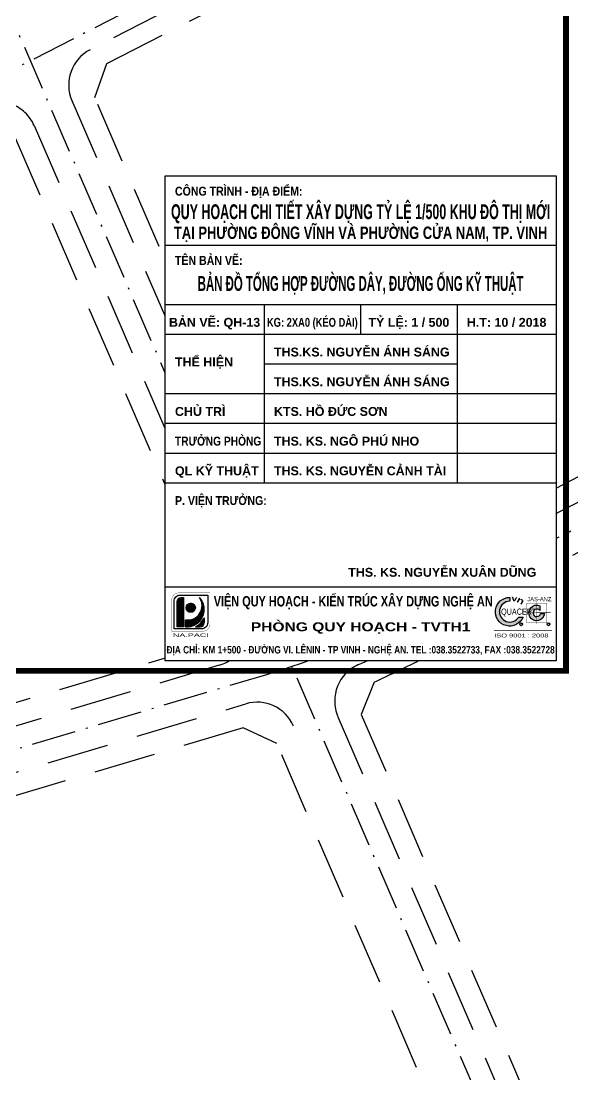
# Model space of a CAD drawing. Header units: metres. Extents: x 563371 to 571261, y 2062953 to 2068466.
# Drawn here: x 569113.8 to 569225.3, y 2065749.5 to 2065962.4 of the extents above; entities that cross this region are included whole.
import ezdxf
from ezdxf.enums import TextEntityAlignment as Align

# ---------------------------------------------------------------- set-up
doc = ezdxf.new("R2010")
doc.units = ezdxf.units.M
for name, pattern in [('ACAD_ISO03W100', [30, 12, -18]), ('ACAD_ISO10W100', [18.5, 12, -3, 0.5, -3]), ('HIDDEN', [0.375, 0.25, -0.125])]:
    doc.linetypes.add(name, pattern=pattern)
for name, color, linetype in [('ghichieudai', 7, 'CONTINUOUS'), ('Khung ban ve', 7, 'CONTINUOUS'), ('KTEN', 7, 'CONTINUOUS'), ('LogDg phu', 7, 'CONTINUOUS'), ('TimDg', 222, 'CONTINUOUS'), ('ViaHeSphu', 32, 'CONTINUOUS')]:
    doc.layers.add(name, color=color, linetype=linetype)
doc.styles.add('ARIALB', font='VHARIALB.ttf', dxfattribs={"width": 0.75})
doc.styles.add('CHU HOA Day', font='VHARIAL.ttf')
doc.styles.add('Lg', font='VHSOUTH.ttf')
doc.styles.add('qucert', font='VHHELS.ttf')
pattern_1 = [(0, (211395.3925541214, -90336.13277376824), (1e-16, 0.2235564632651858), [])]
pattern_2 = [(0, (574248.8517810417, -244446.574860965), (1e-16, 0.2235564632651857), [])]

# ---------------------------------------------------------------- blocks, each defined once
blk = doc.blocks.new('Lo go VQH')
at = {"layer": 'Khung ban ve'}
h = blk.add_hatch(dxfattribs=at)
h.set_pattern_fill('ANSI31', color=96, scale=1.788451706121486, angle=315, style=0)
h.set_pattern_definition(pattern_1)
edge = h.paths.add_edge_path()
edge.add_line((574263.2054599047, -244278.4885862459), (574264.2810953896, -244278.4885862459))
edge.add_line((574264.2810953896, -244278.4885862459), (574264.2810953896, -244291.3688516108))
edge.add_line((574264.2810953896, -244291.3688516108), (574261.4170081986, -244291.3688516108))
edge.add_line((574261.4170081986, -244291.3688516108), (574261.4170081986, -244280.277037952))
edge.add_arc((574263.2054599046, -244280.277037952), 1.788451706059277, 89.99999999627039, 179.9999999981352, ccw=False)
h = blk.add_hatch(dxfattribs=at)
h.set_pattern_fill('ANSI31', color=96, scale=1.788451706121486, angle=315, style=0)
h.set_pattern_definition(pattern_1)
h.paths.add_polyline_path([(574271.298229289, -244278.4885862459, -0.6666872042364773), (574265.1753212428, -244288.300325458), (574265.1753212428, -244291.3688516108, 0.693719555275417)])
h = blk.add_hatch(dxfattribs=at)
h.set_pattern_fill('ANSI31', color=1, scale=1.788451706121486, angle=315, style=0)
h.set_pattern_definition(pattern_2)
edge = h.paths.add_edge_path()
edge.add_arc((574267.4690535716, -244283.0001501141), 2.014301086782563, 0, 360)
h = blk.add_hatch(dxfattribs=at)
h.set_pattern_fill('ANSI31', color=96, scale=1.788451706121486, angle=315, style=0)
h.set_pattern_definition(pattern_2)
h.paths.add_polyline_path([(574269.5285346288, -244291.3688516108), (574271.6223404566, -244291.3688516108, 0.4142135623730951), (574273.4107921628, -244289.5803999047), (574273.4107921628, -244287.4895842848, -0.1671265788168209)])
for p, q in [((574273.4107921625, -244287.4895842848), (574273.4107921625, -244289.5803999047)), ((574265.1753212428, -244291.3688516108), (574265.1753212428, -244288.300325458)), ((574269.5285346288, -244291.3688516108), (574271.6223404566, -244291.3688516108))]:
    blk.add_line(p, q, dxfattribs=at)
at = {"layer": 'Khung ban ve', "color": 8, "const_width": 0.1193428874866047}
blk.add_lwpolyline([(574272.8801398897, -244293.3400880008), (574259.0602330997, -244293.3400880008), (574259.0602330997, -244279.5201812109, -0.4142135623730955), (574262.1313234974, -244276.4490908132), (574275.9512302872, -244276.4490908132), (574275.9512302872, -244290.268997603, -0.4142135623730949)], format="xyb", close=True, dxfattribs=at)
at = {"layer": 'Khung ban ve'}
for points in [[(574272.2417259525, -244292.3513646544), (574260.048956446, -244292.3513646544), (574260.048956446, -244280.1585951479, -0.4142135623730955), (574262.7584607808, -244277.4490908131), (574274.9512302872, -244277.4490908131), (574274.9512302872, -244289.6418603196, -0.4142135623730949)], [(574263.2054599047, -244278.4885862459), (574264.2810953896, -244278.4885862459), (574264.2810953896, -244291.3688516108), (574261.4170081986, -244291.3688516108), (574261.4170081986, -244280.277037952, -0.4142135623730951)]]:
    blk.add_lwpolyline(points, format="xyb", close=True, dxfattribs=at)
blk.add_circle((574267.4690535716, -244283.0001501141), 2.014301086782563, dxfattribs=at)
for centre, radius, start, end in [((574266.1928266529, -244282.1189521784), 6.264558474578288, 260.6524632251169, 35.41599206321564), ((574265.8288574881, -244283.7840640072), 7.612891212695201, 265.0753253037811, 44.07453177830738), ((574265.8288574881, -244283.7840640072), 8.438993656605867, 296.0020076093737, 333.9538443294737), ((574271.6223404566, -244289.5803999047), 1.788451706121486, 270, 0)]:
    blk.add_arc(centre, radius, start, end, dxfattribs=at)
at = {"layer": 'Khung ban ve', "color": 7, "linetype": 'Continuous', "style": 'CHU HOA Day', "width": 1.896356914173041}
blk.add_text('na.paci', height=1.5, dxfattribs=at).set_placement((574259.5453352983, -244295.8580949404), (574275.444464106, -244295.8580949404), align=Align.FIT)
blk = doc.blocks.new('Iso2')
at = {"layer": 'Khung ban ve'}
for points in [[(22.93323919837425, 39.87287006068493), (22.93323919837425, 45.4219138247496, 1.89725448250508), (41.80665518627839, 17.35536511610438), (35.64011241072384, 17.35536511610438, -1.704345962455295)], [(72.47733678581456, 22.4109563142447), (66.78856129930507, 22.4109563142447, -4.571524084234249), (65.76887521026904, 26.80861892936132), (65.76887521026904, 33.61963301646087, 3.106453932130191)]]:
    blk.add_hatch(color=152, dxfattribs=at).paths.add_polyline_path(points)
at = {"layer": 'Khung ban ve', "color": 152}
for points in [[(22.93323919837425, 45.4219138247496), (22.93323919837425, 39.87287006068493, 1.704345962455295), (35.64011241072384, 17.35536511610438), (41.80665518627839, 17.35536511610438, -1.89725448250508), (22.93323919837425, 45.4219138247496), (22.93323919837425, 39.87287006068493)], [(65.76887521026904, 33.61963301646087), (65.76887521026904, 26.80861892936132, 4.571524084234249), (66.78856129930507, 22.4109563142447), (72.47733678581456, 22.4109563142447, -3.106453932130191), (65.76887521026904, 33.61963301646087, 0.2071938089697671)]]:
    blk.add_lwpolyline(points, format="xyb", dxfattribs=at)
at = {"layer": 'Khung ban ve', "color": 130, "linetype": 'ACAD_ISO03W100', "ltscale": 0.0001, "const_width": 0.5}
blk.add_lwpolyline([(47.07358921817821, 8.951478247789794), (75.96912935980134, 8.951478247789794), (75.96912935980134, 37.43010417120266), (47.07358921817821, 37.43010417120266)], close=True, dxfattribs=at)
for points in [[(61.07717115635566, 38.65247911877468), (61.07717115635566, 7.518819520710352)], [(43.68618034101807, 23.31755555950981), (61.07717115635566, 23.31755555950981)]]:
    blk.add_lwpolyline(points, dxfattribs=at)
at = {"layer": 'Khung ban ve', "color": 32, "const_width": 1}
blk.add_lwpolyline([(61.07717115635566, 23.5810043997849), (81.17706030848787, 23.5810043997849)], dxfattribs=at)
at = {"layer": 'Khung ban ve', "color": 130, "const_width": 1}
blk.add_lwpolyline([(83.02901482612346, -1.643453250588208), (0.1346825287414788, -1.643453250588208)], dxfattribs=at)
at = {"layer": 'Khung ban ve', "color": 152}
for centre in [(39.19176170260039, 7.048733289032213), (78.29165976753494, 7.048733289032213)]:
    blk.add_circle(centre, 1.994138130875126, dxfattribs=at)
at = {"layer": 'Khung ban ve', "color": 152, "style": 'qucert', "width": 0.75}
blk.add_text('quacert', height=9, dxfattribs=at).set_placement((10.46039015558443, 20.58140231416532))
at = {"layer": 'Khung ban ve', "style": 'Lg', "width": 1.449999999999999}
blk.add_text('iso 9001 : 2008 ', height=5.5, dxfattribs=at).set_placement((0.5672030727237143, -11.77100336611931))
at = {"layer": 'Khung ban ve', "color": 152, "width": 6, "attachment_point": 1, "style": 'qucert'}
for s, insert, char_height, rotation in [('{\\f.VnBahamasB|b1|i0|c0|p34;\\W1.4;\\T1.35;v}', (25.72328765420195, 48.29178888064411), 8, 354.09768764793756), ('{\\f.VnBahamasB|b1|i0|c0|p34;\\W1.4;n}', (35.958509920672, 47.40800198088083), 9, 332.22172411190087)]:
    blk.add_mtext(s, dxfattribs=dict(at, insert=insert, char_height=char_height, rotation=rotation))
at = {"layer": 'Khung ban ve', "color": 152, "attachment_point": 1, "style": 'qucert'}
for s, insert, char_height, width in [('\\pt12.6;jas-anz', (47.94844504116097, 45.96590715507888), 6, 28.86497407997911), ('\\pt12.6;{\\f.VnArialH|b1|i0|c0|p34;r}', (38.5145314994268, 7.953174196622712), 1.889999999999995, 1.60257936288277), ('\\pt12.6;{\\f.VnArialH|b1|i0|c0|p34;r}', (77.61442956436134, 7.953174196622712), 1.889999999999995, 1.60257936288277)]:
    blk.add_mtext(s, dxfattribs=dict(at, insert=insert, char_height=char_height, width=width))
blk = doc.blocks.new('khungten-EuS2')
at = {"color": 5}
blk.add_wipeout([(-78.99999999813735, 98.00000000000001), (-2.248512487312837e-11, 98.00000000000001), (-2.248512487312837e-11, 0), (-78.99999999813735, 0)], dxfattribs=at).dxf.layer = 'KTEN'
at = {"layer": 'KTEN'}
blk.add_lwpolyline([(0, 0), (-78.99999999813735, 0), (-78.99999999813735, 98), (0, 98)], close=True, dxfattribs=at)
at = {"layer": 'KTEN', "color": 32, "flags": 128}
for points in [[(-78.99999999813735, 84), (0, 84)], [(-78.99999999813735, 72), (0, 72)], [(-58.99999999906868, 72), (-58.99999999906868, 36)], [(-39.49999999906868, 72), (-39.49999999906868, 66)], [(-19.99999999906868, 72), (-19.99999999906868, 36)], [(-78.99999999813735, 66), (0, 66)], [(-58.99999999906868, 60), (-19.99999999906868, 60)], [(-78.99999999813735, 54), (-1.77635683940025e-14, 54)], [(-78.99999999813735, 48), (0, 48)], [(-78.99999999813735, 42), (0, 42)], [(-78.99999999813735, 36), (0, 36)], [(-78.99999999813735, 15), (0, 15)]]:
    blk.add_lwpolyline(points, dxfattribs=at)
at = {"layer": 'Khung ban ve'}
for name, p, xscale, yscale, zscale in [('Lo go VQH', (-262628.89151041, 111696.9277359627), 0.4572000000625849, 0.4571999998297542, 0.4571999999939421), ('Iso2', (-12.60408049833495, 6.40331695554778), 0.1413914271397516, 0.1413914272561669, 0.1413914271104056)]:
    blk.add_blockref(name, p, dxfattribs=dict(at, xscale=xscale, yscale=yscale, zscale=zscale))
at = {"layer": 'Khung ban ve', "linetype": 'Continuous', "ltscale": 15, "style": 'ARIALB', "width": 0.75}
blk.add_text('viÖn quy ho¹ch - kiÕn tróc x©y dùng nghÖ an', height=2.1, dxfattribs=at).set_placement((-40.99281247530598, 11), align=Align.CENTER)
at = {"layer": 'Khung ban ve', "linetype": 'Continuous', "ltscale": 15, "style": 'ARIALB', "width": 1.25}
blk.add_text('phßng quy ho¹ch - tvth1', height=1.8, rotation=359.9999999474795, dxfattribs=at).set_placement((-39.49999999906868, 5.994999999878928), align=Align.CENTER)
at = {"layer": 'Khung ban ve', "color": 7, "linetype": 'Continuous', "ltscale": 15, "style": 'ARIALB', "width": 0.8}
blk.add_text('§Þa chØ: km 1+500 - ®\xadêng vi. lªnin - tp vinh - nghÖ an. Tel :038.3522733, Fax :038.3522728', height=1.5, dxfattribs=at).set_placement((-39.49999999918509, 1.503999999491498), align=Align.CENTER)
at = {"layer": 'KTEN', "style": 'ARIALB'}
for s, width, p in [('c«ng tr×nh - ®Þa ®iÓm:', 0.85, (-76.99999999813735, 94)), ('tªn b¶n vÏ:', 0.85, (-76.99999999813735, 80)), ('tr\xadëng phßng', 0.82, (-76.99999999813735, 43.5)), ('p. viÖn tr\xadëng:', 0.85, (-76.99999999813735, 31.5))]:
    blk.add_text(s, height=1.8, rotation=359.9999999465933, dxfattribs=dict(at, width=width)).set_placement(p)
for s, p in [('b¶n vÏ: Qh-13', (-68.99999999860302, 67.5)), ('tû lÖ: 1 / 500', (-29.74999999906868, 67.5)), ('h.t: 10 / 2018', (-9.999999999534339, 67.5))]:
    blk.add_text(s, height=1.8, rotation=359.9999999465933, dxfattribs=at).set_placement(p, align=Align.CENTER)
at = {"layer": 'KTEN', "style": 'ARIALB', "width": 0.75}
blk.add_text('KG: 2xa0 (kÐo dµi)', height=1.8, rotation=359.9999999465933, dxfattribs=at).set_placement((-49.24999999906868, 67.5), align=Align.CENTER)
at = {"layer": 'KTEN', "style": 'ARIALB'}
for s, p in [('thÓ hiÖn', (-76.99999999813735, 59.5)), ('ths.ks. nguyÔn ¸nh s¸ng', (-56.99999999906868, 61.5)), ('ths.ks. nguyÔn ¸nh s¸ng', (-56.99999999906868, 55.5)), ('chñ tr×', (-76.99999999813735, 49.5)), ('kts. hå ®øc s¬n', (-56.99999999906868, 49.5)), ('ths. KS. ng« phó nho', (-56.99999999906868, 43.5)), ('QL Kü THUËT', (-76.99999999813735, 37.5)), ('ths. KS. nguyÔn c¶nh tµi', (-56.99999999906868, 37.5)), ('ths. ks. nguyÔn xu©n dòng', (-42, 17))]:
    blk.add_text(s, height=1.8, rotation=359.9999999465933, dxfattribs=at).set_placement(p)
at = {"layer": 'KTEN', "color": 5, "style": 'ARIALB', "width": 0.75}
for tag, height, p in [('CT', 3, (-39.49999999906868, 89.25)), ('DD', 2.5, (-39.49999999906868, 85.25)), ('TBV', 3, (-39.49999999906868, 74.75))]:
    blk.add_attdef(tag, text='', height=height, dxfattribs=at).set_placement(p, align=Align.CENTER)

msp = doc.modelspace()

# ---------------------------------------------------------------- linework, layer by layer
at = {"layer": 'Khung ban ve', "const_width": 1.2}
msp.add_lwpolyline([(567973.9280794318, 2066641.109092405), (569223.9280794318, 2066641.109092405), (569223.9280794318, 2065831.109092405), (567973.9280794318, 2065831.109092405)], close=True, dxfattribs=at)
at = {"layer": 'LogDg phu', "linetype": 'HIDDEN', "ltscale": 50}
for points in [[(569187.8876635178, 2065845.13679297), (569265.0719389294, 2065885.400760943, 0.0340066748849343), (569276.1419550723, 2065892.169770433, 0.3910180622275651), (569278.3886732571, 2065902.787857241), (569248.0233918097, 2065953.795702841), (569220.8323350268, 2065995.980934251, 0.3850223366386697), (569210.4717753365, 2065998.772550763), (569127.8162570061, 2065956.592699332, 0.3955307336591382), (569124.1081881628, 2065946.295246764), (569167.9341385146, 2065844.810104078, 0.4146159468407903), (569178.4603087511, 2065840.641703333, 0.0179511053109145), (569187.8876635112, 2065845.136792967)], [(569094.8980962468, 2065939.794267016), (569105.5021779359, 2065945.205624893, -0.4331465096120948), (569116.4829581636, 2065941.251492668), (569158.8878371972, 2065843.057040186, -0.4491675257981563), (569153.8295398498, 2065832.21898435), (569044.2389121642, 2065799.538944797), (569020.0558134967, 2065792.327519539, -0.385327080111759), (569010.3686729111, 2065796.956646579), (568971.8388842128, 2065890.843463209, -0.4451381927884054), (568976.9905646286, 2065901.558003557), (569008.3973808768, 2065910.759760399), (569059.6157060213, 2065925.766011594, 0.0467467981704764), (569094.8980962374, 2065939.794267011)], [(569192.0502627837, 2065837.157271221), (569269.2345381946, 2065877.421239193, 0.0298499754538502), (569279.9236367022, 2065883.835977634, -0.4189481027751877), (569291.1159102684, 2065881.645420722), (569339.2923621379, 2065808.758508088), (569359.458008459, 2065773.199245731, -0.4266654528362219), (569356.1475204625, 2065762.133229518), (569239.8277778812, 2065702.526162964, -0.4336485167017452), (569227.4608540828, 2065706.967634613), (569177.8455844615, 2065821.858759085, -0.4138731726356388), (569182.0098145227, 2065832.371152402, 0.0180039543683363), (569192.0502627757, 2065837.157271217)], [(569019.9074318107, 2065773.713235757, -0.4437023780836693), (569025.02231802, 2065784.416900045, -6.63623e-11), (569047.4291176735, 2065791.098631085), (569159.2379514412, 2065824.440142006, -0.3801026895779687), (569168.8685031647, 2065819.945406513, 5.9294e-12), (569219.9047619546, 2065701.763782069, -0.3951871123396745), (569215.7427107154, 2065690.184016377, -0.0313092882814378), (569181.6700980054, 2065675.356711146), (569083.2107941489, 2065639.65561468, -0.4020885647163571), (569073.0827381212, 2065644.13919963, -4.83118e-11), (569019.9074318107, 2065773.713235757, -13.55087923959018)]]:
    msp.add_lwpolyline(points, format="xyb", dxfattribs=at)
at = {"layer": 'TimDg', "linetype": 'ACAD_ISO10W100', "ltscale": 0.75}
for points in [[(568224.6297189047, 2065550.434805205), (568690.6807987861, 2065689.411728227), (569163.4571935057, 2065830.394142556, 0.04779126320281171), (569189.9689631507, 2065841.147032096), (569267.1532385624, 2065881.411000068, 0.04667288304413944), (569282.7952716611, 2065891.527845013), (569302.762458096, 2065907.262004161, -0.08494400423705069), (569332.4008916438, 2065923.37284043), (569436.4645401516, 2065958.833511514), (569480.1046780173, 2065972.203622438, 0.05581977569525856), (569520.9532285862, 2065989.90020912), (569558.9701881188, 2066011.684429851), (569577.9903611438, 2066023.764875238, 0.04351131585312356), (569593.4458342672, 2066035.583225533), (569606.6416385947, 2066047.62715201, -0.0351499840612001), (569617.3600985807, 2066055.688475423), (569692.6588285115, 2066104.135367295)], [(569408.6618517798, 2066103.840109715), (569093.3071906312, 2065942.911801189, -0.04674679817551361), (569058.631622848, 2065929.124817975), (568564.1792138047, 2065784.257189562), (568255.9034754456, 2065693.936720197)], [(569392.9995448957, 2065220.245184635), (569228.6903137965, 2065692.636066509, 0.0182318454471012), (569228.1614312485, 2065693.994827301), (569110.1214768153, 2065967.332918533, 0.008029440871635), (569106.1601824805, 2065976.115614194), (569091.9033961971, 2066006.4168359, 0.0157448830146864), (569083.3275481635, 2066023.247041987), (569046.1840433378, 2066090.796183905)], [(569392.9995448958, 2065220.245184635), (569228.6903137965, 2065692.636066509, 0.01823184544710117), (569228.1614312486, 2065693.994827301), (569110.1214768154, 2065967.332918533, 0.008029440871635039), (569106.1601824805, 2065976.115614194), (569091.9033961972, 2066006.4168359, 0.01574488301468638), (569083.3275481636, 2066023.247041987), (569046.1840433378, 2066090.796183904)]]:
    msp.add_lwpolyline(points, format="xyb", dxfattribs=at)
at = {"layer": 'ViaHeSphu', "linetype": 'HIDDEN', "ltscale": 50}
for points in [[(569245.4728955186, 2065952.215254141), (569274.781120515, 2065902.983060524), (569273.3327587728, 2065895.694736888, -0.0333118788168673), (569262.9906393018, 2065889.39052182), (569185.8063638847, 2065849.126553845, -0.0152993961385308), (569178.0392096874, 2065845.372397987), (569171.4553269196, 2065848.006820288), (569128.72182483, 2065946.962245607), (569131.1931574707, 2065953.825233249), (569213.7341297382, 2065995.946630797), (569218.031617844, 2065994.788687683)], [(569232.1114577221, 2065707.54903124), (569238.5435171861, 2065705.239013792), (569356.751720548, 2065765.813806073), (569357.9416906962, 2065769.791536536), (569336.7332460927, 2065807.18962603), (569289.3307904685, 2065878.905547557), (569282.5150776454, 2065880.156584626, -0.0299886617532021), (569271.3158378326, 2065873.431478321), (569194.1315624164, 2065833.167510346, -0.0156384497265435), (569185.1759151935, 2065828.846398761), (569182.557883078, 2065822.297292328)], [(569165.486547959, 2065816.426276279), (569158.7127630617, 2065819.587712121), (569048.6269049584, 2065786.759994341), (569025.9491436997, 2065779.997462266), (569023.0559393001, 2065773.9429994), (569075.7807945949, 2065645.466592235), (569082.3796209691, 2065642.545360507), (569180.6474570232, 2065678.177031238, 0.0305591457876348), (569213.590761367, 2065692.454208341), (569216.0467796051, 2065699.346959534)]]:
    msp.add_lwpolyline(points, format="xyb", close=True, dxfattribs=at)
msp.add_lwpolyline([(569096.7162740929, 2065936.231370818), (569106.2197800365, 2065941.081095033), (569112.6556878914, 2065938.763552007), (569154.3358932473, 2065842.247183192), (569151.5266835644, 2065836.228088364), (569043.0379338397, 2065803.87662997), (569019.0812372931, 2065796.732718057), (569012.3914471132, 2065799.929521937), (568974.786667332, 2065891.562338594), (568977.6866692703, 2065897.593805081), (569009.4023050416, 2065906.886041714), (569060.7403725106, 2065921.927375731, 0.0467467981704764), (569096.7162740824, 2065936.231370812)], format="xyb", dxfattribs=at)

# ---------------------------------------------------------------- next in the draw order: block references
at = {"layer": 'Khung ban ve'}
ref = msp.add_blockref('khungten-EuS2', (569221.9280794318, 2065833.109092405), dxfattribs=at)
ref.add_attrib('CT', 'quy ho¹ch chi tiÕt x©y dùng tû lÖ 1/500 khu ®« thÞ míi', dxfattribs={"layer": 'KTEN', "color": 5, "height": 3, "style": 'ARIALB', "width": 0.6}).set_placement((569182.4280794327, 2065922.359092405), align=Align.CENTER)
ref.add_attrib('DD', 't¹i ph\xadêng ®«ng vÜnh vµ ph\xadêng cöa nam, tp. vinh', dxfattribs={"layer": 'KTEN', "color": 5, "height": 2.5, "style": 'ARIALB', "width": 0.75}).set_placement((569182.4280794327, 2065918.359092405), align=Align.CENTER)
ref.add_attrib('TBV', 'b¶n ®å tæng hîp ®\xadêng d©y, ®\xadêng èng kü thuËt', dxfattribs={"layer": 'KTEN', "color": 5, "height": 3, "style": 'ARIALB', "width": 0.55}).set_placement((569182.4280794327, 2065907.859092405), align=Align.CENTER)

# ---------------------------------------------------------------- next in the draw order: wipeouts: each hides what was drawn before it
msp.add_wipeout([(568538.5548433114, 2065837.1157819156), (569134.3907666004, 2065836.3611384782), (569086.2232971922, 2065956.1498444024), (568779.004219658, 2065956.6832224012), (568600.6017015104, 2065960.3154781258)]).dxf.layer = 'ghichieudai'

doc.saveas('drawing.dxf')
